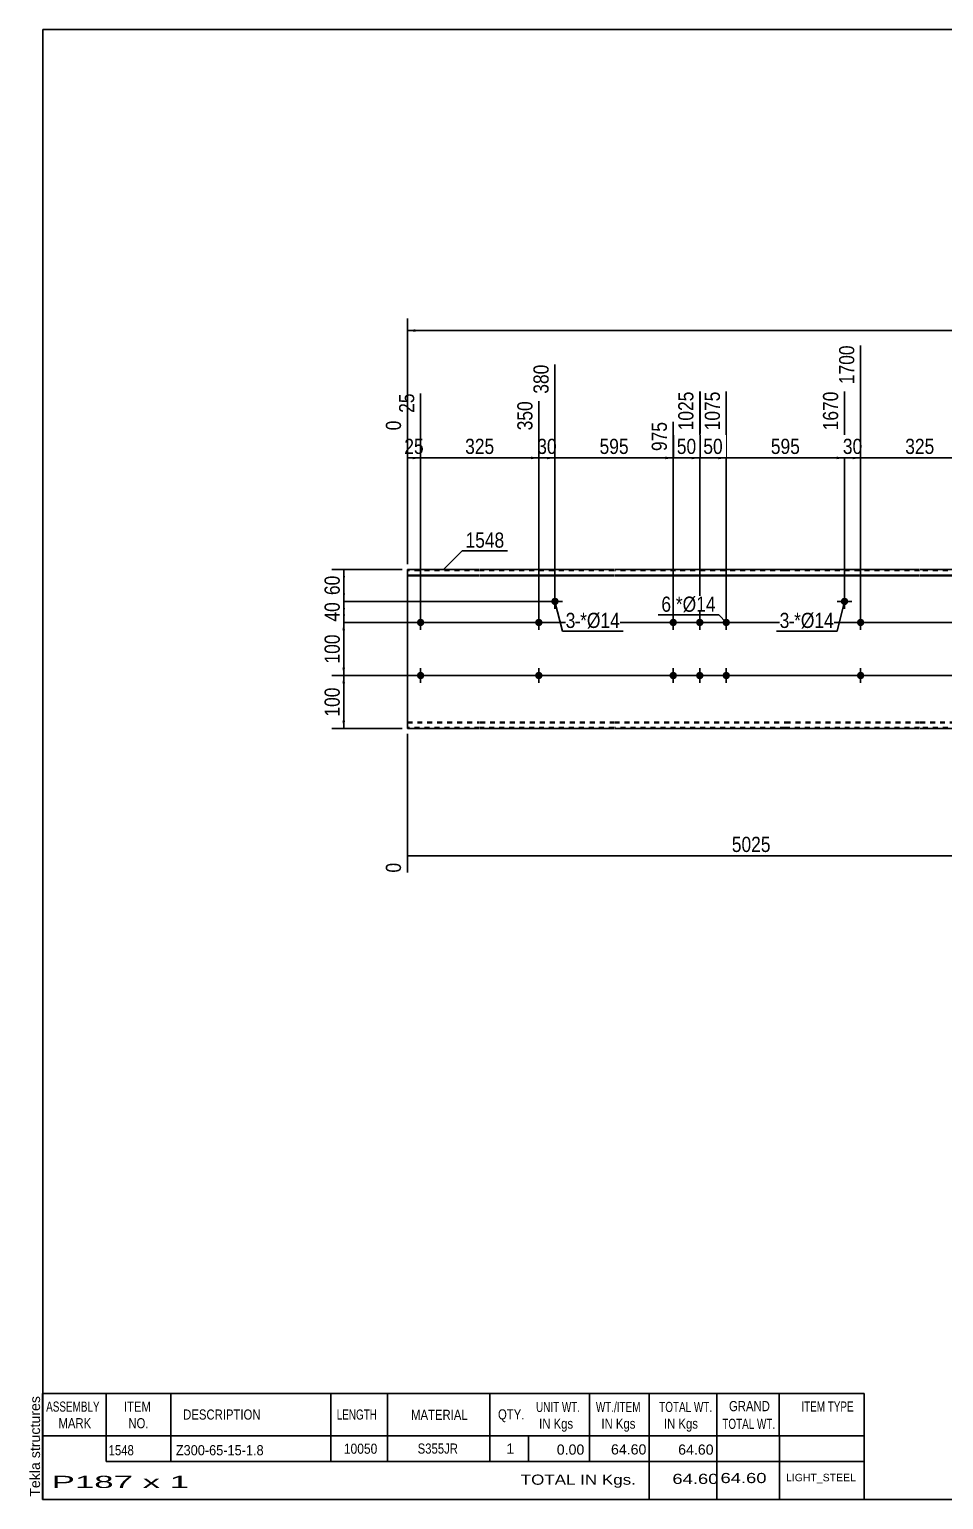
# Model space of a CAD drawing. Header units: millimetres. Extents: x -71 to 331, y -160 to 117.
# Drawn here: x -71.3 to 101.1, y -160.3 to 116.8 of the extents above; entities that cross this region are included whole.
import ezdxf

# ---------------------------------------------------------------- set-up
doc = ezdxf.new("R2010")
doc.units = ezdxf.units.MM
doc.linetypes.add('DXK_LINE_DOT1', pattern=[1.8814, 0.9407, -0.9407])
doc.styles.add('Arial', font='ARIAL.TTF', dxfattribs={"height": 0.2})
doc.styles.add('Arial Narrow', font='ARIALN.TTF', dxfattribs={"height": 0.2})

# ---------------------------------------------------------------- blocks, each defined once
blk = doc.blocks.new('Unknown-627191691-2144')
at = {"color": 5, "linetype": 'Continuous'}
for p, q in [((331.25, 116.75), (-68.75, 116.75)), ((-68.75, 116.75), (-68.75, -160.25)), ((331.25, -160.25), (331.25, 116.75)), ((-68.75, -160.25), (331.25, -160.25))]:
    blk.add_line(p, q, dxfattribs=at)
at = {"color": 174, "linetype": 'Continuous', "style": 'Arial'}
blk.add_text('Tekla structures', height=1.9102, rotation=90, dxfattribs=at).set_placement((-69.25, -159.75))
blk = doc.blocks.new('Part-627191691-1218 - 1203')
at = {"color": 2, "linetype": 'Continuous'}
for p, q in [((0, 15), (0, -15)), ((13.6, 15), (0, 15)), ((0, 13.94), (13.6, 13.94)), ((38.93, 15), (13.7, 15)), ((13.7, 13.94), (38.93, 13.94)), ((71.22, 15), (39.03, 15)), ((39.03, 13.94), (71.22, 13.94)), ((96.56, 15), (71.32, 15)), ((71.32, 13.94), (96.56, 13.94)), ((118.85, 15), (96.66, 15)), ((96.66, 13.94), (118.85, 13.94)), ((140.35, 15), (118.95, 15)), ((118.95, 13.94), (140.35, 13.94)), ((162.65, 15), (140.45, 15)), ((140.45, 13.94), (162.65, 13.94)), ((188.96, 15), (162.75, 15)), ((162.75, 13.94), (188.96, 13.94)), ((221.26, 15), (189.06, 15)), ((189.06, 13.94), (221.26, 13.94)), ((247.58, 15), (221.36, 15)), ((221.36, 13.94), (247.58, 13.94)), ((261.27, 15), (247.68, 15)), ((247.68, 13.94), (261.27, 13.94)), ((261.27, 13.94), (261.27, 15)), ((261.27, -15), (261.27, 13.94)), ((0, 13.81), (13.6, 13.81)), ((13.7, 13.81), (38.93, 13.81)), ((39.03, 13.81), (71.22, 13.81)), ((71.32, 13.81), (96.56, 13.81)), ((96.66, 13.81), (118.85, 13.81)), ((118.95, 13.81), (140.35, 13.81)), ((140.45, 13.81), (162.65, 13.81)), ((162.75, 13.81), (188.96, 13.81)), ((189.06, 13.81), (221.26, 13.81)), ((221.36, 13.81), (247.58, 13.81)), ((247.68, 13.81), (261.27, 13.81)), ((13.6, -15), (0, -15)), ((38.93, -15), (13.7, -15)), ((71.22, -15), (39.03, -15)), ((96.56, -15), (71.32, -15)), ((118.85, -15), (96.66, -15)), ((140.35, -15), (118.95, -15)), ((162.65, -15), (140.45, -15)), ((188.96, -15), (162.75, -15)), ((221.26, -15), (189.06, -15)), ((247.58, -15), (221.36, -15)), ((261.27, -15), (247.68, -15))]:
    blk.add_line(p, q, dxfattribs=at)
at = {"color": 7, "linetype": 'DXK_LINE_DOT1'}
for p, q in [((13.6, 14.82), (0, 14.82)), ((38.93, 14.82), (13.7, 14.82)), ((71.22, 14.82), (39.03, 14.82)), ((96.56, 14.82), (71.32, 14.82)), ((118.85, 14.82), (96.66, 14.82)), ((140.35, 14.82), (118.95, 14.82)), ((162.65, 14.82), (140.45, 14.82)), ((188.96, 14.82), (162.75, 14.82)), ((221.26, 14.82), (189.06, 14.82)), ((247.58, 14.82), (221.36, 14.82)), ((261.27, 14.82), (247.68, 14.82)), ((0, -13.81), (13.6, -13.81)), ((13.7, -13.81), (38.93, -13.81)), ((39.03, -13.81), (71.22, -13.81)), ((71.32, -13.81), (96.56, -13.81)), ((96.66, -13.81), (118.85, -13.81)), ((118.95, -13.81), (140.35, -13.81)), ((140.45, -13.81), (162.65, -13.81)), ((162.75, -13.81), (188.96, -13.81)), ((189.06, -13.81), (221.26, -13.81)), ((221.36, -13.81), (247.58, -13.81)), ((247.68, -13.81), (261.27, -13.81)), ((0, -13.94), (13.6, -13.94)), ((13.6, -14.82), (0, -14.82)), ((13.7, -13.94), (38.93, -13.94)), ((38.93, -14.82), (13.7, -14.82)), ((39.03, -13.94), (71.22, -13.94)), ((71.22, -14.82), (39.03, -14.82)), ((71.32, -13.94), (96.56, -13.94)), ((96.56, -14.82), (71.32, -14.82)), ((96.66, -13.94), (118.85, -13.94)), ((118.85, -14.82), (96.66, -14.82)), ((118.95, -13.94), (140.35, -13.94)), ((140.35, -14.82), (118.95, -14.82)), ((140.45, -13.94), (162.65, -13.94)), ((162.65, -14.82), (140.45, -14.82)), ((162.75, -13.94), (188.96, -13.94)), ((188.96, -14.82), (162.75, -14.82)), ((189.06, -13.94), (221.26, -13.94)), ((221.26, -14.82), (189.06, -14.82)), ((221.36, -13.94), (247.58, -13.94)), ((247.58, -14.82), (221.36, -14.82)), ((247.68, -13.94), (261.27, -13.94)), ((261.27, -14.82), (247.68, -14.82))]:
    blk.add_line(p, q, dxfattribs=at)
blk = doc.blocks.new('Bolt-627191691-1219 - 1203')
at = {"linetype": 'Continuous'}
blk.add_hatch(color=3, dxfattribs=at).paths.add_polyline_path([(27.13, 8.97, -1), (28.53, 8.97, -1)])
at = {"color": 3, "linetype": 'Continuous'}
for p, q in [((26.43, 8.97), (29.23, 8.97)), ((27.83, 7.57), (27.83, 10.37))]:
    blk.add_line(p, q, dxfattribs=at)
blk = doc.blocks.new('Bolt-627191691-1220 - 1203')
at = {"linetype": 'Continuous'}
blk.add_hatch(color=3, dxfattribs=at).paths.add_polyline_path([(81.72, 8.97, -1), (83.12, 8.97, -1)])
at = {"color": 3, "linetype": 'Continuous'}
for p, q in [((81.02, 8.97), (83.82, 8.97)), ((82.42, 7.57), (82.42, 10.37))]:
    blk.add_line(p, q, dxfattribs=at)
blk = doc.blocks.new('Bolt-627191691-1221 - 1203')
at = {"linetype": 'Continuous'}
for points in [[(49.43, 5, -1), (50.83, 5, -1)], [(54.43, 5, -1), (55.83, 5, -1)], [(59.43, 5, -1), (60.83, 5, -1)], [(49.43, -5, -1), (50.83, -5, -1)], [(54.43, -5, -1), (55.83, -5, -1)], [(59.43, -5, -1), (60.83, -5, -1)]]:
    blk.add_hatch(color=3, dxfattribs=at).paths.add_polyline_path(points)
at = {"color": 3, "linetype": 'Continuous'}
for p, q in [((50.13, 3.6), (50.13, 6.4)), ((55.13, 3.6), (55.13, 6.4)), ((60.13, 3.6), (60.13, 6.4)), ((48.73, 5), (51.53, 5)), ((53.73, 5), (56.53, 5)), ((58.73, 5), (61.53, 5)), ((48.73, -5), (51.53, -5)), ((50.13, -6.4), (50.13, -3.6)), ((53.73, -5), (56.53, -5)), ((55.13, -6.4), (55.13, -3.6)), ((58.73, -5), (61.53, -5)), ((60.13, -6.4), (60.13, -3.6))]:
    blk.add_line(p, q, dxfattribs=at)
blk = doc.blocks.new('Bolt-627191691-1222 - 1203')
at = {"linetype": 'Continuous'}
blk.add_hatch(color=3, dxfattribs=at).paths.add_polyline_path([(25.49, -5, -1), (24.09, -5, -1)])
at = {"color": 3, "linetype": 'Continuous'}
for p, q in [((26.19, -5), (23.39, -5)), ((24.79, -3.6), (24.79, -6.4))]:
    blk.add_line(p, q, dxfattribs=at)
blk = doc.blocks.new('Bolt-627191691-1228 - 1203')
at = {"linetype": 'Continuous'}
blk.add_hatch(color=3, dxfattribs=at).paths.add_polyline_path([(24.09, 5, -1), (25.49, 5, -1)])
at = {"color": 3, "linetype": 'Continuous'}
for p, q in [((24.79, 3.6), (24.79, 6.4)), ((23.39, 5), (26.19, 5))]:
    blk.add_line(p, q, dxfattribs=at)
blk = doc.blocks.new('Bolt-627191691-1234 - 1203')
at = {"linetype": 'Continuous'}
blk.add_hatch(color=3, dxfattribs=at).paths.add_polyline_path([(84.76, 5, -1), (86.16, 5, -1)])
at = {"color": 3, "linetype": 'Continuous'}
for p, q in [((85.46, 3.6), (85.46, 6.4)), ((84.06, 5), (86.86, 5))]:
    blk.add_line(p, q, dxfattribs=at)
blk = doc.blocks.new('Bolt-627191691-1235 - 1203')
at = {"linetype": 'Continuous'}
blk.add_hatch(color=3, dxfattribs=at).paths.add_polyline_path([(86.16, -5, -1), (84.76, -5, -1)])
at = {"color": 3, "linetype": 'Continuous'}
for p, q in [((86.86, -5), (84.06, -5)), ((85.46, -3.6), (85.46, -6.4))]:
    blk.add_line(p, q, dxfattribs=at)
blk = doc.blocks.new('Bolt-627191691-1236 - 1203')
at = {"linetype": 'Continuous'}
for points in [[(1.8, 5, -1), (3.2, 5, -1)], [(107.05, 5, -1), (108.45, 5, -1)]]:
    blk.add_hatch(color=3, dxfattribs=at).paths.add_polyline_path(points)
at = {"color": 3, "linetype": 'Continuous'}
for p, q in [((2.5, 3.6), (2.5, 6.4)), ((107.75, 3.6), (107.75, 6.4)), ((3.9, 5), (1.1, 5)), ((109.15, 5), (106.35, 5))]:
    blk.add_line(p, q, dxfattribs=at)
blk = doc.blocks.new('Bolt-627191691-1237 - 1203')
at = {"linetype": 'Continuous'}
for points in [[(1.8, -5, -1), (3.2, -5, -1)], [(107.05, -5, -1), (108.45, -5, -1)]]:
    blk.add_hatch(color=3, dxfattribs=at).paths.add_polyline_path(points)
at = {"color": 3, "linetype": 'Continuous'}
for p, q in [((3.9, -5), (1.1, -5)), ((2.5, -6.4), (2.5, -3.6)), ((109.15, -5), (106.35, -5)), ((107.75, -6.4), (107.75, -3.6))]:
    blk.add_line(p, q, dxfattribs=at)
blk = doc.blocks.new('StraightDimension-627191691-1336 - 1203')
at = {"linetype": 'Continuous'}
blk.add_hatch(color=7, dxfattribs=at).paths.add_polyline_path([(80.92, 36.25), (82.42, 36), (80.92, 35.75)])
at = {"color": 7, "linetype": 'Continuous'}
for p, q in [((60.13, 6), (60.13, 48.51)), ((82.42, 9.97), (82.42, 48.51)), ((60.13, 36), (82.42, 36))]:
    blk.add_line(p, q, dxfattribs=at)
at = {"color": 0, "linetype": 'Continuous'}
blk.add_wipeout([(81.82, 49.11), (77.62, 49.11), (77.62, 40.6), (81.82, 40.6)], dxfattribs=at)
at = {"color": 0}
blk.add_wipeout([(74.62, 36.15), (74.62, 40.35), (67.93, 40.35), (67.93, 36.15)], dxfattribs=at)
at = {"color": 3, "linetype": 'Continuous', "style": 'Arial Narrow'}
blk.add_text('1670', height=2.863, rotation=90.0002, dxfattribs=at).set_placement((81.22, 41.2))
at = {"color": 3, "style": 'Arial Narrow'}
blk.add_text('595', height=2.863, dxfattribs=at).set_placement((68.53, 36.75))
blk = doc.blocks.new('StraightDimension-627191691-1342 - 1203')
at = {"linetype": 'Continuous'}
blk.add_hatch(color=7, dxfattribs=at).paths.add_polyline_path([(1, 36.25), (2.5, 36), (1, 35.75)])
at = {"color": 7, "linetype": 'Continuous'}
for p, q in [((2.5, 6), (2.5, 48.16)), ((0, 16), (0, 43.03)), ((0, 36), (2.5, 36))]:
    blk.add_line(p, q, dxfattribs=at)
at = {"color": 0, "linetype": 'Continuous'}
blk.add_wipeout([(1.9, 48.76), (-2.3, 48.76), (-2.3, 43.9), (1.9, 43.9)], dxfattribs=at)
at = {"color": 0}
blk.add_wipeout([(3.68, 36.15), (3.68, 40.35), (-1.18, 40.35), (-1.18, 36.15)], dxfattribs=at)
at = {"color": 0, "linetype": 'Continuous'}
blk.add_wipeout([(-0.6, 43.63), (-4.8, 43.63), (-4.8, 40.6), (-0.6, 40.6)], dxfattribs=at)
at = {"color": 3, "linetype": 'Continuous', "style": 'Arial Narrow'}
for s, height, p in [('25', 2.863, (1.3, 44.5)), ('0', 2.86, (-1.2, 41.2))]:
    blk.add_text(s, height=height, rotation=90.0002, dxfattribs=at).set_placement(p)
at = {"color": 3, "style": 'Arial Narrow'}
blk.add_text('25', height=2.863, dxfattribs=at).set_placement((-0.58, 36.75))
blk = doc.blocks.new('StraightDimension-627191691-1290 - 1203')
at = {"linetype": 'Continuous'}
blk.add_hatch(color=7, dxfattribs=at).paths.add_polyline_path([(128.15, -38.75), (129.65, -39), (128.15, -39.25)])
at = {"color": 7, "linetype": 'Continuous'}
for p, q in [((129.65, -6), (129.65, -47.61)), ((0, -16), (0, -42.13)), ((0, -39), (129.65, -39))]:
    blk.add_line(p, q, dxfattribs=at)
at = {"color": 0}
blk.add_wipeout([(69.08, -38.85), (69.08, -34.65), (60.57, -34.65), (60.57, -38.85)], dxfattribs=at)
at = {"color": 0, "linetype": 'Continuous'}
for points in [[(-0.6, -39.7), (-4.8, -39.7), (-4.8, -42.73), (-0.6, -42.73)], [(129.05, -39.7), (124.85, -39.7), (124.85, -48.21), (129.05, -48.21)]]:
    blk.add_wipeout(points, dxfattribs=at)
at = {"color": 3, "style": 'Arial Narrow'}
blk.add_text('5025', height=2.863, dxfattribs=at).set_placement((61.17, -38.25))
at = {"color": 3, "linetype": 'Continuous', "style": 'Arial Narrow'}
for s, height, p in [('0', 2.86, (-1.2, -42.13)), ('5025', 2.863, (128.45, -47.61))]:
    blk.add_text(s, height=height, rotation=90.0002, dxfattribs=at).set_placement(p)
blk = doc.blocks.new('StraightDimension-627191691-1383 - 1203')
at = {"linetype": 'Continuous'}
for points in [[(-12.25, 3.5), (-12, 5), (-11.75, 3.5)], [(-11.75, -3.5), (-12, -5), (-12.25, -3.5)]]:
    blk.add_hatch(color=7, dxfattribs=at).paths.add_polyline_path(points)
at = {"color": 7, "linetype": 'Continuous'}
for p, q in [((150.55, 5), (-14.25, 5)), ((-12, -5), (-12, 5)), ((150.55, -5), (-14.25, -5))]:
    blk.add_line(p, q, dxfattribs=at)
at = {"color": 0}
blk.add_wipeout([(-12.15, 3.34), (-16.35, 3.34), (-16.35, -3.34), (-12.15, -3.34)], dxfattribs=at)
at = {"color": 3, "style": 'Arial Narrow'}
blk.add_text('100', height=2.863, rotation=90.0002, dxfattribs=at).set_placement((-12.75, -2.74))
blk = doc.blocks.new('StraightDimension-627191691-1335 - 1203')
at = {"linetype": 'Continuous'}
blk.add_hatch(color=7, dxfattribs=at).paths.add_polyline_path([(83.96, 36.25), (85.46, 36), (83.96, 35.75)])
at = {"color": 7, "linetype": 'Continuous'}
for p, q in [((85.46, 6), (85.46, 57.21)), ((82.42, 9.97), (82.42, 48.51)), ((82.42, 36), (85.46, 36))]:
    blk.add_line(p, q, dxfattribs=at)
at = {"color": 0, "linetype": 'Continuous'}
blk.add_wipeout([(84.86, 57.81), (80.66, 57.81), (80.66, 49.3), (84.86, 49.3)], dxfattribs=at)
at = {"color": 0}
blk.add_wipeout([(86.37, 36.15), (86.37, 40.35), (81.51, 40.35), (81.51, 36.15)], dxfattribs=at)
at = {"color": 3, "linetype": 'Continuous', "style": 'Arial Narrow'}
blk.add_text('1700', height=2.863, rotation=90.0002, dxfattribs=at).set_placement((84.26, 49.9))
at = {"color": 3, "style": 'Arial Narrow'}
blk.add_text('30', height=2.863, dxfattribs=at).set_placement((82.11, 36.75))
blk = doc.blocks.new('StraightDimension-627191691-1340 - 1203')
at = {"linetype": 'Continuous'}
blk.add_hatch(color=7, dxfattribs=at).paths.add_polyline_path([(26.33, 36.25), (27.83, 36), (26.33, 35.75)])
at = {"color": 7, "linetype": 'Continuous'}
for p, q in [((27.83, 9.97), (27.83, 53.58)), ((24.79, 6), (24.79, 46.68)), ((24.79, 36), (27.83, 36))]:
    blk.add_line(p, q, dxfattribs=at)
at = {"color": 0, "linetype": 'Continuous'}
blk.add_wipeout([(27.23, 54.18), (23.03, 54.18), (23.03, 47.5), (27.23, 47.5)], dxfattribs=at)
at = {"color": 0}
blk.add_wipeout([(28.74, 36.15), (28.74, 40.35), (23.89, 40.35), (23.89, 36.15)], dxfattribs=at)
at = {"color": 3, "linetype": 'Continuous', "style": 'Arial Narrow'}
blk.add_text('380', height=2.863, rotation=90.0002, dxfattribs=at).set_placement((26.63, 48.1))
at = {"color": 3, "style": 'Arial Narrow'}
blk.add_text('30', height=2.863, dxfattribs=at).set_placement((24.49, 36.75))
blk = doc.blocks.new('StraightDimension-627191691-1334 - 1203')
at = {"linetype": 'Continuous'}
blk.add_hatch(color=7, dxfattribs=at).paths.add_polyline_path([(106.25, 36.25), (107.75, 36), (106.25, 35.75)])
at = {"color": 7, "linetype": 'Continuous'}
for p, q in [((85.46, 6), (85.46, 57.21)), ((107.75, 6), (107.75, 44.61)), ((85.46, 36), (107.75, 36))]:
    blk.add_line(p, q, dxfattribs=at)
at = {"color": 0, "linetype": 'Continuous'}
blk.add_wipeout([(107.15, 45.21), (102.95, 45.21), (102.95, 36.7), (107.15, 36.7)], dxfattribs=at)
at = {"color": 0}
blk.add_wipeout([(99.95, 36.15), (99.95, 40.35), (93.27, 40.35), (93.27, 36.15)], dxfattribs=at)
at = {"color": 3, "linetype": 'Continuous', "style": 'Arial Narrow'}
blk.add_text('2025', height=2.863, rotation=90.0002, dxfattribs=at).set_placement((106.55, 37.3))
at = {"color": 3, "style": 'Arial Narrow'}
blk.add_text('325', height=2.863, dxfattribs=at).set_placement((93.87, 36.75))
blk = doc.blocks.new('StraightDimension-627191691-1337 - 1203')
at = {"linetype": 'Continuous'}
blk.add_hatch(color=7, dxfattribs=at).paths.add_polyline_path([(58.63, 36.25), (60.13, 36), (58.63, 35.75)])
at = {"color": 7, "linetype": 'Continuous'}
for p, q in [((55.13, 6), (55.13, 48.51)), ((60.13, 6), (60.13, 48.51)), ((55.13, 36), (60.13, 36))]:
    blk.add_line(p, q, dxfattribs=at)
at = {"color": 0}
blk.add_wipeout([(60.06, 36.15), (60.06, 40.35), (55.2, 40.35), (55.2, 36.15)], dxfattribs=at)
at = {"color": 0, "linetype": 'Continuous'}
blk.add_wipeout([(59.53, 49.11), (55.33, 49.11), (55.33, 40.6), (59.53, 40.6)], dxfattribs=at)
at = {"color": 3, "linetype": 'Continuous', "style": 'Arial Narrow'}
blk.add_text('1075', height=2.863, rotation=90.0002, dxfattribs=at).set_placement((58.93, 41.2))
at = {"color": 3, "style": 'Arial Narrow'}
blk.add_text('50', height=2.863, dxfattribs=at).set_placement((55.8, 36.75))
blk = doc.blocks.new('StraightDimension-627191691-1338 - 1203')
at = {"linetype": 'Continuous'}
blk.add_hatch(color=7, dxfattribs=at).paths.add_polyline_path([(53.63, 36.25), (55.13, 36), (53.63, 35.75)])
at = {"color": 7, "linetype": 'Continuous'}
for p, q in [((55.13, 6), (55.13, 48.51)), ((50.13, 6), (50.13, 42.78)), ((50.13, 36), (55.13, 36))]:
    blk.add_line(p, q, dxfattribs=at)
at = {"color": 0}
blk.add_wipeout([(55.06, 36.15), (55.06, 40.35), (50.2, 40.35), (50.2, 36.15)], dxfattribs=at)
at = {"color": 0, "linetype": 'Continuous'}
blk.add_wipeout([(54.53, 49.11), (50.33, 49.11), (50.33, 40.6), (54.53, 40.6)], dxfattribs=at)
at = {"color": 3, "linetype": 'Continuous', "style": 'Arial Narrow'}
blk.add_text('1025', height=2.863, rotation=90.0002, dxfattribs=at).set_placement((53.93, 41.2))
at = {"color": 3, "style": 'Arial Narrow'}
blk.add_text('50', height=2.863, dxfattribs=at).set_placement((50.8, 36.75))
blk = doc.blocks.new('StraightDimension-627191691-1339 - 1203')
at = {"linetype": 'Continuous'}
blk.add_hatch(color=7, dxfattribs=at).paths.add_polyline_path([(48.63, 36.25), (50.13, 36), (48.63, 35.75)])
at = {"color": 7, "linetype": 'Continuous'}
for p, q in [((27.83, 9.97), (27.83, 53.58)), ((50.13, 6), (50.13, 42.78)), ((27.83, 36), (50.13, 36))]:
    blk.add_line(p, q, dxfattribs=at)
at = {"color": 0, "linetype": 'Continuous'}
blk.add_wipeout([(49.53, 43.38), (45.33, 43.38), (45.33, 36.7), (49.53, 36.7)], dxfattribs=at)
at = {"color": 0}
blk.add_wipeout([(42.32, 36.15), (42.32, 40.35), (35.64, 40.35), (35.64, 36.15)], dxfattribs=at)
at = {"color": 3, "linetype": 'Continuous', "style": 'Arial Narrow'}
blk.add_text('975', height=2.863, rotation=90.0002, dxfattribs=at).set_placement((48.93, 37.3))
at = {"color": 3, "style": 'Arial Narrow'}
blk.add_text('595', height=2.863, dxfattribs=at).set_placement((36.24, 36.75))
blk = doc.blocks.new('StraightDimension-627191691-1341 - 1203')
at = {"linetype": 'Continuous'}
blk.add_hatch(color=7, dxfattribs=at).paths.add_polyline_path([(23.29, 36.25), (24.79, 36), (23.29, 35.75)])
at = {"color": 7, "linetype": 'Continuous'}
for p, q in [((2.5, 6), (2.5, 48.16)), ((24.79, 6), (24.79, 46.68)), ((2.5, 36), (24.79, 36))]:
    blk.add_line(p, q, dxfattribs=at)
at = {"color": 0, "linetype": 'Continuous'}
blk.add_wipeout([(24.19, 47.28), (19.99, 47.28), (19.99, 40.6), (24.19, 40.6)], dxfattribs=at)
at = {"color": 0}
blk.add_wipeout([(16.99, 36.15), (16.99, 40.35), (10.3, 40.35), (10.3, 36.15)], dxfattribs=at)
at = {"color": 3, "linetype": 'Continuous', "style": 'Arial Narrow'}
blk.add_text('350', height=2.863, rotation=90.0002, dxfattribs=at).set_placement((23.59, 41.2))
at = {"color": 3, "style": 'Arial Narrow'}
blk.add_text('325', height=2.863, dxfattribs=at).set_placement((10.9, 36.75))
blk = doc.blocks.new('StraightDimension-627191691-1381 - 1203')
at = {"linetype": 'Continuous'}
for points in [[(-12.25, 13.5), (-12, 15), (-11.75, 13.5)], [(-11.75, 10.47), (-12, 8.97), (-12.25, 10.47)]]:
    blk.add_hatch(color=7, dxfattribs=at).paths.add_polyline_path(points)
at = {"color": 7, "linetype": 'Continuous'}
for p, q in [((-1, 15), (-14.25, 15)), ((-12, 8.97), (-12, 15)), ((26.83, 8.97), (-14.25, 8.97))]:
    blk.add_line(p, q, dxfattribs=at)
at = {"color": 0}
blk.add_wipeout([(-12.15, 14.41), (-16.35, 14.41), (-16.35, 9.56), (-12.15, 9.56)], dxfattribs=at)
at = {"color": 3, "style": 'Arial Narrow'}
blk.add_text('60', height=2.863, rotation=90.0002, dxfattribs=at).set_placement((-12.75, 10.16))
blk = doc.blocks.new('StraightDimension-627191691-1382 - 1203')
at = {"linetype": 'Continuous'}
for points in [[(-12.25, 7.47), (-12, 8.97), (-11.75, 7.47)], [(-11.75, 6.5), (-12, 5), (-12.25, 6.5)]]:
    blk.add_hatch(color=7, dxfattribs=at).paths.add_polyline_path(points)
at = {"color": 7, "linetype": 'Continuous'}
for p, q in [((26.83, 8.97), (-14.25, 8.97)), ((-12, 5), (-12, 8.97)), ((150.55, 5), (-14.25, 5))]:
    blk.add_line(p, q, dxfattribs=at)
at = {"color": 0}
blk.add_wipeout([(-12.15, 9.41), (-16.35, 9.41), (-16.35, 4.56), (-12.15, 4.56)], dxfattribs=at)
at = {"color": 3, "style": 'Arial Narrow'}
blk.add_text('40', height=2.863, rotation=90.0002, dxfattribs=at).set_placement((-12.75, 5.16))
blk = doc.blocks.new('StraightDimension-627191691-1384 - 1203')
at = {"linetype": 'Continuous'}
for points in [[(-12.25, -6.5), (-12, -5), (-11.75, -6.5)], [(-11.75, -13.5), (-12, -15), (-12.25, -13.5)]]:
    blk.add_hatch(color=7, dxfattribs=at).paths.add_polyline_path(points)
at = {"color": 7, "linetype": 'Continuous'}
for p, q in [((150.55, -5), (-14.25, -5)), ((-12, -15), (-12, -5)), ((-1, -15), (-14.25, -15))]:
    blk.add_line(p, q, dxfattribs=at)
at = {"color": 0}
blk.add_wipeout([(-12.15, -6.66), (-16.35, -6.66), (-16.35, -13.34), (-12.15, -13.34)], dxfattribs=at)
at = {"color": 3, "style": 'Arial Narrow'}
blk.add_text('100', height=2.863, rotation=90.0002, dxfattribs=at).set_placement((-12.75, -12.74))
blk = doc.blocks.new('StraightDimension-627191691-1421 - 1203')
at = {"linetype": 'Continuous'}
for points in [[(1.5, 59.75), (0, 60), (1.5, 60.25)], [(259.77, 60.25), (261.27, 60), (259.77, 59.75)]]:
    blk.add_hatch(color=7, dxfattribs=at).paths.add_polyline_path(points)
at = {"color": 7, "linetype": 'Continuous'}
for p, q in [((0, 16), (0, 62.25)), ((261.27, 16), (261.27, 62.25)), ((0, 60), (261.27, 60))]:
    blk.add_line(p, q, dxfattribs=at)
at = {"color": 0}
blk.add_wipeout([(135.81, 60.15), (135.81, 64.35), (125.47, 64.35), (125.47, 60.15)], dxfattribs=at)
at = {"color": 3, "style": 'Arial Narrow'}
blk.add_text('10050', height=2.863, dxfattribs=at).set_placement((126.07, 60.75))
blk = doc.blocks.new('CBS_BOM-627191691-2215')
at = {"color": 7, "linetype": 'Continuous'}
for p, q in [((-68.78, -148.28), (-68.78, -140.28)), ((-68.78, -140.28), (86.14, -140.28)), ((-56.78, -148.28), (-56.78, -140.28)), ((-44.59, -148.28), (-44.59, -140.28)), ((-14.43, -148.28), (-14.43, -140.28)), ((-3.75, -148.28), (-3.75, -140.28)), ((15.57, -148.28), (15.57, -140.28)), ((34.37, -148.28), (34.37, -140.28)), ((45.58, -148.28), (45.58, -140.28)), ((58.37, -148.28), (58.37, -140.28)), ((70.12, -148.28), (70.12, -140.28)), ((86.14, -140.29), (86.14, -148.27)), ((-68.78, -148.28), (86.14, -148.28)), ((-68.78, -153.08), (-68.78, -148.28)), ((-56.78, -153.08), (-56.78, -148.28)), ((-44.59, -153.08), (-44.59, -148.28)), ((-14.43, -153.08), (-14.43, -148.28)), ((-3.75, -153.08), (-3.75, -148.28)), ((15.57, -153.08), (15.57, -148.28)), ((22.83, -153.08), (22.83, -148.28)), ((34.37, -153.08), (34.37, -148.28)), ((45.58, -153.08), (45.58, -148.28)), ((58.37, -153.08), (58.37, -148.28)), ((70.14, -153.08), (70.14, -148.28)), ((86.14, -148.28), (86.14, -153.08)), ((-68.78, -160.28), (-68.78, -153.1)), ((-56.78, -153.08), (86.14, -153.08)), ((45.58, -160.28), (45.58, -153.1)), ((58.37, -160.28), (58.37, -153.1)), ((70.18, -160.28), (70.18, -153.1)), ((86.14, -153.08), (86.14, -160.28)), ((-68.78, -160.28), (86.14, -160.28))]:
    blk.add_line(p, q, dxfattribs=at)
at = {"color": 3, "linetype": 'Continuous', "style": 'Arial'}
for s, height, width, p in [('ASSEMBLY', 1.91, 0.7, (-68.1, -143.71)), ('ITEM', 1.91, 0.8, (-53.45, -143.71)), ('DESCRIPTION', 1.9102, 0.8, (-42.27, -145.21)), ('LENGTH', 1.91, 0.7, (-13.32, -145.21)), ('MATERIAL', 1.91, 0.8, (0.7, -145.26)), ('QTY.', 1.91, 0.8, (17.09, -145.18)), ('UNIT WT.', 1.91, 0.7, (24.26, -143.78)), ('WT./ITEM', 1.91, 0.7, (35.55, -143.78)), ('TOTAL WT.', 1.91, 0.7, (47.49, -143.78)), ('GRAND', 1.91, 0.8, (60.64, -143.62)), ('ITEM TYPE', 1.91, 0.7, (74.28, -143.7)), ('MARK', 1.91, 0.8, (-65.78, -146.84)), ('NO.', 1.91, 0.8, (-52.6, -146.84)), ('IN Kgs', 1.91, 0.8, (24.84, -146.92)), ('IN Kgs', 1.91, 0.8, (36.59, -146.92)), ('IN Kgs', 1.91, 0.8, (48.38, -146.92)), ('TOTAL WT.', 1.91, 0.7, (59.38, -146.96))]:
    blk.add_text(s, height=height, dxfattribs=dict(at, width=width)).set_placement(p)
at = {"color": 7, "linetype": 'Continuous', "style": 'Arial'}
for s, height, width, p in [('1548', 1.91, 0.8, (-56.32, -151.93)), ('Z300-65-15-1.8', 1.9102, 0.9, (-43.65, -151.93)), ('10050', 1.91, 0.85, (-11.97, -151.65)), ('S355JR', 1.91, 0.8, (1.94, -151.62))]:
    blk.add_text(s, height=height, dxfattribs=dict(at, width=width)).set_placement(p)
for s, p in [('1', (18.66, -151.62)), ('0.00', (28.17, -151.81)), ('64.60', (38.39, -151.78)), ('64.60', (51.06, -151.81))]:
    blk.add_text(s, height=1.91, dxfattribs=at).set_placement(p)
at = {"color": 6, "linetype": 'Continuous', "style": 'Arial'}
for s, height, width, p in [('P187 x 1', 2.292, 2.05, (-67.06, -158.09)), ('TOTAL IN Kgs.', 1.9102, 1.2, (21.38, -157.48)), ('64.60', 1.91, 1.3, (49.97, -157.33)), ('64.60', 1.91, 1.3, (59.04, -157.17))]:
    blk.add_text(s, height=height, dxfattribs=dict(at, width=width)).set_placement(p)
blk.add_text('LIGHT_STEEL', height=1.4135, dxfattribs=at).set_placement((71.39, -156.83))
blk = doc.blocks.new('Mark-627191691-1424 - 1203')
at = {"color": 0}
blk.add_wipeout([(18.27, 19.09), (18.27, 22.09), (10.96, 22.09), (10.96, 19.09)], dxfattribs=at)
blk.add_wipeout([(18.27, 19.09), (18.27, 22.09), (10.96, 22.09), (10.96, 19.09)], dxfattribs=at)
at = {"color": 7, "linetype": 'Continuous'}
for p, q in [((6.82, 14.95), (10.36, 18.49)), ((10.36, 18.49), (18.87, 18.49))]:
    blk.add_line(p, q, dxfattribs=at)
at = {"color": 3, "style": 'Arial Narrow'}
blk.add_text('1548', height=2.863, dxfattribs=at).set_placement((10.96, 19.09))
blk = doc.blocks.new('MarkSet-627191691-1436 - 1203')
at = {"color": 0}
blk.add_wipeout([(31.68, 3.96), (31.68, 6.96), (29.85, 6.96), (29.85, 3.96)], dxfattribs=at)
blk.add_wipeout([(31.68, 3.96), (31.68, 6.96), (29.85, 6.96), (29.85, 3.96)], dxfattribs=at)
at = {"color": 7, "linetype": 'Continuous'}
blk.add_line((27.83, 8.97), (29.25, 3.36), dxfattribs=at)
at = {"color": 0}
blk.add_wipeout([(33.85, 3.96), (33.85, 6.96), (32.58, 6.96), (32.58, 3.96)], dxfattribs=at)
blk.add_wipeout([(33.85, 3.96), (33.85, 6.96), (32.58, 6.96), (32.58, 3.96)], dxfattribs=at)
at = {"color": 3, "style": 'Arial Narrow'}
blk.add_text('3', height=2.86, dxfattribs=at).set_placement((29.85, 3.96))
at = {"color": 0}
blk.add_wipeout([(40.07, 3.96), (40.07, 6.96), (33.85, 6.96), (33.85, 3.96)], dxfattribs=at)
blk.add_wipeout([(40.07, 3.96), (40.07, 6.96), (33.85, 6.96), (33.85, 3.96)], dxfattribs=at)
at = {"color": 7, "linetype": 'Continuous'}
blk.add_line((29.25, 3.36), (40.67, 3.36), dxfattribs=at)
at = {"color": 3, "style": 'Arial Narrow'}
for s, height, p in [('*', 2.86, (32.58, 3.96)), ('Ø14', 2.863, (33.85, 3.96))]:
    blk.add_text(s, height=height, dxfattribs=at).set_placement(p)
blk = doc.blocks.new('MarkSet-627191691-1443 - 1203')
at = {"color": 0}
blk.add_wipeout([(72.02, 3.96), (72.02, 6.96), (70.19, 6.96), (70.19, 3.96)], dxfattribs=at)
blk.add_wipeout([(72.02, 3.96), (72.02, 6.96), (70.19, 6.96), (70.19, 3.96)], dxfattribs=at)
blk.add_wipeout([(74.19, 3.96), (74.19, 6.96), (72.92, 6.96), (72.92, 3.96)], dxfattribs=at)
blk.add_wipeout([(74.19, 3.96), (74.19, 6.96), (72.92, 6.96), (72.92, 3.96)], dxfattribs=at)
at = {"color": 3, "style": 'Arial Narrow'}
blk.add_text('3', height=2.86, dxfattribs=at).set_placement((70.19, 3.96))
at = {"color": 0}
blk.add_wipeout([(80.41, 3.96), (80.41, 6.96), (74.19, 6.96), (74.19, 3.96)], dxfattribs=at)
blk.add_wipeout([(80.41, 3.96), (80.41, 6.96), (74.19, 6.96), (74.19, 3.96)], dxfattribs=at)
at = {"color": 7, "linetype": 'Continuous'}
for p in [(82.42, 8.97), (69.59, 3.36)]:
    blk.add_line(p, (81.01, 3.36), dxfattribs=at)
at = {"color": 3, "style": 'Arial Narrow'}
for s, height, p in [('*', 2.86, (72.92, 3.96)), ('Ø14', 2.863, (74.19, 3.96))]:
    blk.add_text(s, height=height, dxfattribs=at).set_placement(p)
blk = doc.blocks.new('Mark-627191691-1471 - 1203')
at = {"color": 0}
blk.add_wipeout([(49.72, 7.01), (49.72, 10.01), (47.89, 10.01), (47.89, 7.01)], dxfattribs=at)
blk.add_wipeout([(49.72, 7.01), (49.72, 10.01), (47.89, 10.01), (47.89, 7.01)], dxfattribs=at)
blk.add_wipeout([(51.9, 7.01), (51.9, 10.01), (50.62, 10.01), (50.62, 7.01)], dxfattribs=at)
blk.add_wipeout([(51.9, 7.01), (51.9, 10.01), (50.62, 10.01), (50.62, 7.01)], dxfattribs=at)
at = {"color": 3, "style": 'Arial Narrow'}
blk.add_text('6', height=2.86, dxfattribs=at).set_placement((47.89, 7.01))
at = {"color": 0}
blk.add_wipeout([(58.11, 7.01), (58.11, 10.01), (51.9, 10.01), (51.9, 7.01)], dxfattribs=at)
blk.add_wipeout([(58.11, 7.01), (58.11, 10.01), (51.9, 10.01), (51.9, 7.01)], dxfattribs=at)
at = {"color": 7, "linetype": 'Continuous'}
for p in [(47.29, 6.41), (60.13, 5)]:
    blk.add_line(p, (58.71, 6.41), dxfattribs=at)
at = {"color": 3, "style": 'Arial Narrow'}
for s, height, p in [('*', 2.86, (50.62, 7.01)), ('Ø14', 2.863, (51.9, 7.01))]:
    blk.add_text(s, height=height, dxfattribs=at).set_placement(p)

msp = doc.modelspace()

# ---------------------------------------------------------------- block references
for name in ['Unknown-627191691-2144', 'Part-627191691-1218 - 1203', 'Bolt-627191691-1219 - 1203', 'Bolt-627191691-1220 - 1203', 'Bolt-627191691-1236 - 1203', 'Bolt-627191691-1228 - 1203', 'Bolt-627191691-1221 - 1203', 'Bolt-627191691-1234 - 1203', 'Bolt-627191691-1237 - 1203', 'Bolt-627191691-1222 - 1203', 'Bolt-627191691-1235 - 1203', 'CBS_BOM-627191691-2215']:
    msp.add_blockref(name, (0, 0))

# ---------------------------------------------------------------- next in the draw order: block references
for name in ['StraightDimension-627191691-1342 - 1203', 'StraightDimension-627191691-1336 - 1203', 'StraightDimension-627191691-1290 - 1203']:
    msp.add_blockref(name, (0, 0))

# ---------------------------------------------------------------- next in the draw order: block references
msp.add_blockref('StraightDimension-627191691-1383 - 1203', (0, 0))

# ---------------------------------------------------------------- next in the draw order: block references
for name in ['StraightDimension-627191691-1335 - 1203', 'StraightDimension-627191691-1340 - 1203', 'StraightDimension-627191691-1337 - 1203', 'StraightDimension-627191691-1384 - 1203']:
    msp.add_blockref(name, (0, 0))

# ---------------------------------------------------------------- next in the draw order: block references
for name in ['StraightDimension-627191691-1334 - 1203', 'StraightDimension-627191691-1341 - 1203', 'StraightDimension-627191691-1338 - 1203']:
    msp.add_blockref(name, (0, 0))

# ---------------------------------------------------------------- next in the draw order: block references
msp.add_blockref('StraightDimension-627191691-1339 - 1203', (0, 0))

# ---------------------------------------------------------------- next in the draw order: block references
msp.add_blockref('StraightDimension-627191691-1381 - 1203', (0, 0))

# ---------------------------------------------------------------- next in the draw order: block references
for name in ['StraightDimension-627191691-1421 - 1203', 'StraightDimension-627191691-1382 - 1203']:
    msp.add_blockref(name, (0, 0))

# ---------------------------------------------------------------- next in the draw order: block references
for name in ['Mark-627191691-1424 - 1203', 'MarkSet-627191691-1436 - 1203', 'Mark-627191691-1471 - 1203', 'MarkSet-627191691-1443 - 1203']:
    msp.add_blockref(name, (0, 0))

doc.saveas('drawing.dxf')
